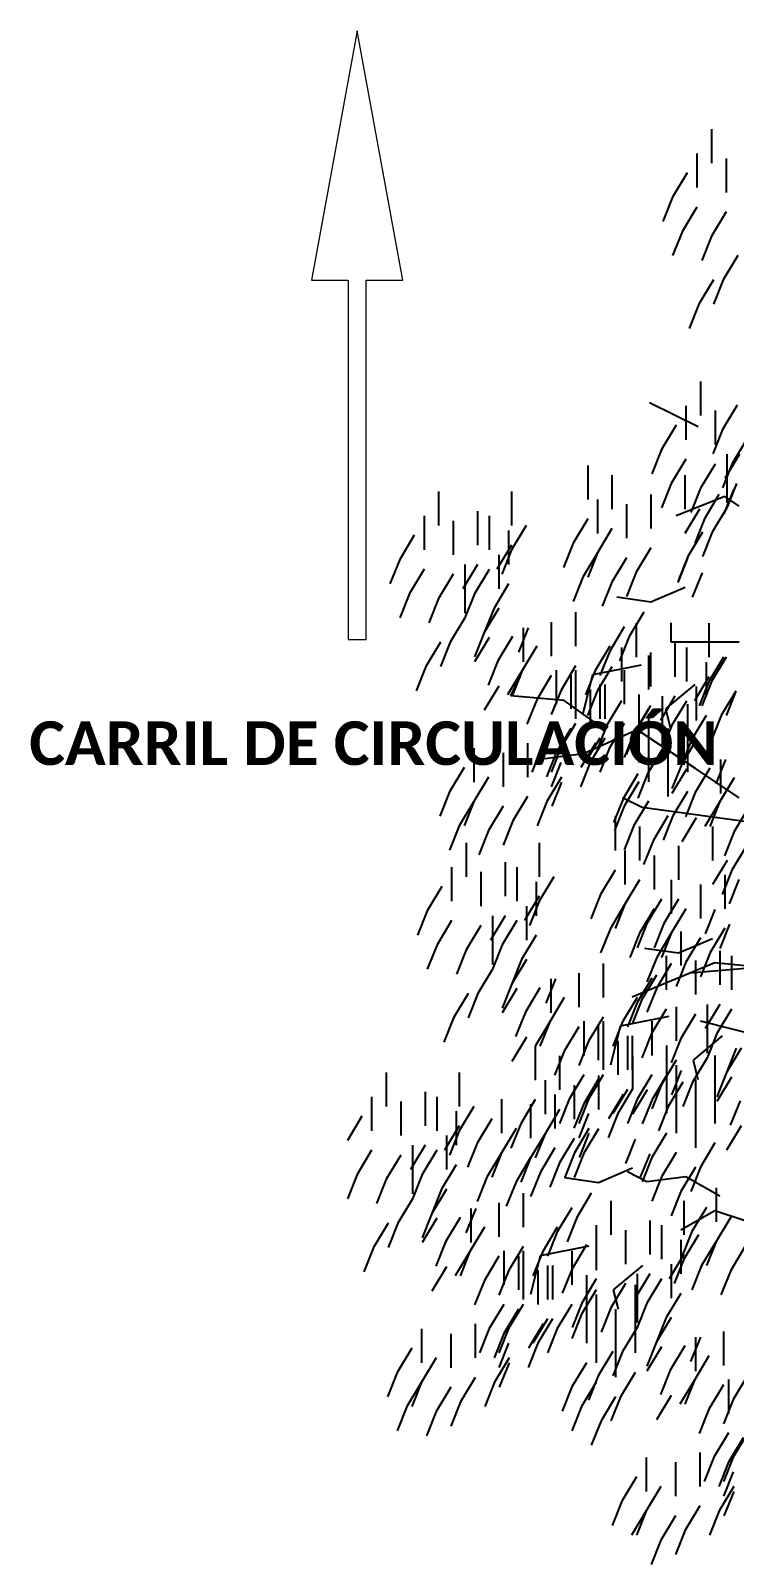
# Model space of a CAD drawing. Header units: metres. Extents: x 668617 to 675126, y 2286318 to 2293677.
# Drawn here: x 672143.42 to 672146.08, y 2287838.23 to 2287844.03 of the extents above; entities that cross this region are included whole.
import ezdxf

# ---------------------------------------------------------------- set-up
doc = ezdxf.new("R2010")
doc.units = ezdxf.units.M
doc.header["$MEASUREMENT"] = 0
doc.layers.add('DMTG_SECCIONES_VIALES', color=250, linetype='Continuous')
doc.styles.get("Standard").update_dxf_attribs({"font": 'arial.ttf'})

# ---------------------------------------------------------------- blocks, each defined once
blk = doc.blocks.new('a4')
at = {"color": 75}
for p, q in [((-1.1063, 7.0421), (-1.1063, 6.9136)), ((-1.1614, 6.9503), (-1.1614, 6.8218)), ((-1.0512, 6.9319), (-1.0512, 6.8034)), ((-1.1981, 6.8769), (-1.2533, 6.7851)), ((-1.2533, 6.7851), (-1.29, 6.6933)), ((-1.1614, 6.7483), (-1.2165, 6.6565)), ((-1.0512, 6.73), (-1.1063, 6.6382)), ((-1.2165, 6.6565), (-1.2533, 6.5647)), ((-1.1063, 6.6382), (-1.143, 6.5464)), ((-1.0072, 6.5646), (-1.0623, 6.4728)), ((-1.0991, 6.4728), (-1.1542, 6.381)), ((-1.0623, 6.4728), (-1.0991, 6.381)), ((-1.1542, 6.381), (-1.1909, 6.2892)), ((-1.1479, 6.0896), (-1.1479, 5.9611)), ((-1.1573, 5.9174), (-1.341, 6.0092)), ((-1.203, 5.9978), (-1.203, 5.8693)), ((-1.0928, 5.9795), (-1.0928, 5.8509)), ((-1.0098, 5.9999), (-1.0649, 5.9081)), ((-1.2398, 5.9244), (-1.2949, 5.8326)), ((-1.0649, 5.9081), (-1.1017, 5.8163)), ((-0.9731, 5.8714), (-1.0282, 5.7796)), ((-1.2949, 5.8326), (-1.3316, 5.7408)), ((-1.203, 5.7959), (-1.2581, 5.7041)), ((-1.0009, 5.8142), (-1.056, 5.7224)), ((-1.0488, 5.8141), (-1.0488, 5.6856)), ((-1.5741, 5.7723), (-1.5741, 5.6438)), ((-1.0928, 5.7775), (-1.1479, 5.6857)), ((-1.0282, 5.7796), (-1.0649, 5.6878)), ((-1.0488, 5.759), (-1.0488, 5.6305)), ((-1.4823, 5.7356), (-1.4823, 5.6071)), ((-1.2581, 5.7041), (-1.2949, 5.6122)), ((-1.2067, 5.7356), (-1.2067, 5.6071)), ((-1.1479, 5.6857), (-1.1846, 5.5939)), ((-1.0229, 5.6805), (-1.0597, 5.5887)), ((-1.0121, 5.7039), (-1.0488, 5.6121)), ((-2.1372, 5.6733), (-2.1372, 5.5448)), ((-1.8616, 5.6733), (-1.8616, 5.5448)), ((-1.5374, 5.6438), (-1.5374, 5.5153)), ((-1.4272, 5.6254), (-1.4272, 5.4969)), ((-1.3353, 5.6622), (-1.3353, 5.5336)), ((-1.0564, 5.6551), (-1.2402, 5.5817)), ((-1.0781, 5.6622), (-1.1332, 5.5704)), ((-1.0013, 5.6184), (-1.0564, 5.6551)), ((-2.1923, 5.5815), (-2.1923, 5.453)), ((-2.0821, 5.5632), (-2.0821, 5.4347)), ((-1.9902, 5.5999), (-1.9902, 5.4714)), ((-1.9463, 5.5814), (-1.9463, 5.4529)), ((-1.5741, 5.5704), (-1.6293, 5.4785)), ((-1.1516, 5.6071), (-1.2067, 5.5153)), ((-1.1332, 5.5704), (-1.1699, 5.4785)), ((-1.0488, 5.6121), (-1.1039, 5.5203)), ((-2.2291, 5.5081), (-2.2842, 5.4163)), ((-1.8728, 5.5263), (-1.8728, 5.3978)), ((-1.8065, 5.5448), (-1.8616, 5.453)), ((-1.4823, 5.5336), (-1.5374, 5.4418)), ((-1.1407, 5.5203), (-1.1958, 5.4285)), ((-1.1039, 5.5203), (-1.1407, 5.4285)), ((-1.8616, 5.4714), (-1.9167, 5.3796)), ((-1.8616, 5.453), (-1.8984, 5.3612)), ((-1.6293, 5.4785), (-1.666, 5.3867)), ((-1.3353, 5.4602), (-1.3904, 5.3684)), ((-2.2842, 5.4163), (-2.3209, 5.3245)), ((-1.9902, 5.3979), (-2.0454, 5.3061)), ((-2.0382, 5.3978), (-2.0382, 5.2693)), ((-1.9095, 5.4345), (-1.9095, 5.306)), ((-1.5374, 5.4418), (-1.5925, 5.35)), ((-1.5374, 5.4418), (-1.5741, 5.35)), ((-1.4272, 5.4235), (-1.4823, 5.3317)), ((-1.1972, 5.4213), (-1.234, 5.3295)), ((-1.1958, 5.4285), (-1.2326, 5.3367)), ((-2.1923, 5.3796), (-2.2475, 5.2878)), ((-2.0821, 5.3612), (-2.1372, 5.2694)), ((-2.0382, 5.3427), (-2.0382, 5.2142)), ((-1.9463, 5.3794), (-2.0014, 5.2876)), ((-1.5925, 5.35), (-1.6293, 5.2582)), ((-1.4823, 5.3317), (-1.519, 5.2399)), ((-1.3904, 5.3684), (-1.4272, 5.2766)), ((-1.1421, 5.3663), (-1.1788, 5.2745)), ((-2.2475, 5.2878), (-2.2842, 5.196)), ((-2.0014, 5.2876), (-2.0382, 5.1958)), ((-1.8728, 5.3244), (-1.9279, 5.2326)), ((-1.335, 5.2561), (-1.4636, 5.2745)), ((-1.2064, 5.3112), (-1.335, 5.2561)), ((-2.1372, 5.2694), (-2.174, 5.1776)), ((-1.9279, 5.2326), (-1.9647, 5.1408)), ((-1.9095, 5.2326), (-1.9647, 5.1408)), ((-1.6196, 5.2173), (-1.6196, 5.0888)), ((-1.3624, 5.2173), (-1.4175, 5.1255)), ((-2.0382, 5.1958), (-2.0933, 5.104)), ((-1.7993, 5.1591), (-1.836, 5.0673)), ((-1.8177, 5.1591), (-1.8177, 5.0306)), ((-1.7115, 5.1806), (-1.7115, 5.052)), ((-1.4359, 5.1622), (-1.491, 5.0704)), ((-1.3914, 5.176), (-1.3914, 5.0474)), ((-1.2585, 5.1043), (-1.2585, 5.1777)), ((-1.1158, 5.176), (-1.1158, 5.0474)), ((-2.13, 5.104), (-2.1851, 5.0122)), ((-2.0933, 5.104), (-2.13, 5.0122)), ((-1.9647, 5.1408), (-2.0014, 5.049)), ((-1.9463, 5.1224), (-2.0014, 5.0306)), ((-1.8585, 5.1255), (-1.9136, 5.0337)), ((-1.4175, 5.1255), (-1.4543, 5.0337)), ((-1.0013, 5.1043), (-1.2585, 5.1043)), ((-1.2444, 5.1025), (-1.2444, 4.974)), ((-1.7666, 5.0888), (-1.8217, 4.997)), ((-1.491, 5.0888), (-1.5462, 4.997)), ((-1.491, 5.0704), (-1.5278, 4.9786)), ((-1.4465, 5.0842), (-1.4465, 4.9556)), ((-1.3442, 5.0541), (-1.3442, 4.9256)), ((-1.3363, 5.0658), (-1.3363, 4.9373)), ((-1.2005, 5.084), (-1.2005, 4.9555)), ((-1.0607, 5.0474), (-1.1158, 4.9556)), ((-1.0514, 5.0474), (-1.1065, 4.9556)), ((-2.1851, 5.0122), (-2.2219, 4.9204)), ((-1.9136, 5.0337), (-1.9504, 4.9419)), ((-1.8217, 4.997), (-1.8769, 4.9052)), ((-1.8217, 4.997), (-1.8585, 4.9052)), ((-1.6933, 4.999), (-1.6933, 4.8705)), ((-1.6196, 5.0153), (-1.6748, 4.9235)), ((-1.6198, 4.999), (-1.6198, 4.8705)), ((-1.5462, 4.997), (-1.5829, 4.9052)), ((-1.3718, 5.0174), (-1.5555, 4.9807)), ((-1.4833, 5.0107), (-1.5384, 4.9189)), ((-1.4361, 4.999), (-1.4361, 4.8705)), ((-1.127, 5.029), (-1.127, 4.9004)), ((-1.9095, 4.9388), (-1.9647, 4.847)), ((-1.8649, 4.9023), (-1.8281, 4.9757)), ((-1.7115, 4.9786), (-1.7666, 4.8868)), ((-1.6382, 4.9807), (-1.6382, 4.8522)), ((-1.6198, 4.944), (-1.6198, 4.8154)), ((-1.5555, 4.9807), (-1.5922, 4.8338)), ((-1.5647, 4.9256), (-1.5647, 4.7971)), ((-1.5279, 4.944), (-1.5279, 4.8154)), ((-1.5095, 4.944), (-1.5095, 4.8154)), ((-1.1696, 4.944), (-1.2799, 4.8522)), ((-1.1158, 4.974), (-1.1709, 4.8822)), ((-1.1637, 4.9372), (-1.1637, 4.8086)), ((-1.1158, 4.9556), (-1.1526, 4.8638)), ((-1.1065, 4.9556), (-1.1433, 4.8638)), ((-1.6627, 4.8839), (-1.8649, 4.9023)), ((-1.7666, 4.8868), (-1.8034, 4.795)), ((-1.6748, 4.9235), (-1.7115, 4.8317)), ((-1.5341, 4.7921), (-1.6627, 4.8839)), ((-1.5384, 4.9189), (-1.5751, 4.8271)), ((-1.4465, 4.8822), (-1.5016, 4.7904)), ((-1.3809, 4.9072), (-1.3809, 4.6502)), ((-1.2444, 4.9006), (-1.2995, 4.8088)), ((-1.2923, 4.9004), (-1.2923, 4.7719)), ((-1.2005, 4.8821), (-1.2556, 4.7903)), ((-1.1972, 4.8705), (-1.1972, 4.6135)), ((-1.0147, 4.9189), (-1.0698, 4.8271)), ((-1.0147, 4.9189), (-1.0514, 4.8271)), ((-1.3442, 4.8522), (-1.3993, 4.7604)), ((-1.3363, 4.8638), (-1.3914, 4.772)), ((-1.3442, 4.8338), (-1.3442, 4.5767)), ((-1.2923, 4.8454), (-1.2923, 4.7168)), ((-1.2799, 4.8522), (-1.2615, 4.7787)), ((-1.127, 4.827), (-1.1821, 4.7352)), ((-1.0698, 4.8271), (-1.1065, 4.7353)), ((-1.6933, 4.7971), (-1.7484, 4.7053)), ((-1.6382, 4.7787), (-1.6933, 4.6869)), ((-1.6198, 4.7971), (-1.6749, 4.7053)), ((-1.3872, 4.7738), (-1.5893, 4.682)), ((-1.5016, 4.7904), (-1.5384, 4.6986)), ((-1.4361, 4.7971), (-1.4912, 4.7053)), ((-1.3993, 4.7604), (-1.4361, 4.6685)), ((-1.3914, 4.772), (-1.4282, 4.6802)), ((-1.1667, 4.6269), (-1.3872, 4.7738)), ((-1.2556, 4.7903), (-1.2923, 4.6985)), ((-1.2707, 4.7787), (-1.2707, 4.5217)), ((-2.004, 4.7046), (-2.004, 4.5761)), ((-1.8019, 4.723), (-1.8019, 4.5944)), ((-1.7484, 4.7053), (-1.7851, 4.6135)), ((-1.6749, 4.7053), (-1.7116, 4.6135)), ((-1.5447, 4.723), (-1.5998, 4.6312)), ((-1.5279, 4.742), (-1.583, 4.6502)), ((-1.5095, 4.742), (-1.5647, 4.6502)), ((-1.4912, 4.7053), (-1.5279, 4.6135)), ((-1.2923, 4.6985), (-1.3475, 4.6067)), ((-1.1821, 4.7352), (-1.2188, 4.6434)), ((-1.1637, 4.7352), (-1.2188, 4.6434)), ((-1.8938, 4.6862), (-1.8938, 4.5577)), ((-1.5893, 4.682), (-1.7362, 4.6636)), ((-1.6933, 4.6869), (-1.73, 4.5951)), ((-1.6749, 4.6502), (-1.7116, 4.5584)), ((-1.5647, 4.6502), (-1.6014, 4.5584)), ((-1.2188, 4.6434), (-1.2556, 4.5516)), ((-1.0535, 4.6617), (-1.0902, 4.5699)), ((-1.0719, 4.6617), (-1.0719, 4.5332)), ((-2.0407, 4.6312), (-2.0959, 4.5393)), ((-1.9489, 4.5944), (-2.004, 4.5026)), ((-1.6733, 4.5944), (-1.7284, 4.5026)), ((-1.3842, 4.6067), (-1.4393, 4.5149)), ((-1.3475, 4.6067), (-1.3842, 4.5149)), ((-1.2005, 4.625), (-1.2556, 4.5332)), ((-1.1127, 4.6281), (-1.1678, 4.5363)), ((-1.0013, 4.5167), (-1.1667, 4.6269)), ((-1.0208, 4.5914), (-1.0759, 4.4996)), ((-2.0959, 4.5393), (-2.1326, 4.4475)), ((-1.8019, 4.521), (-1.857, 4.4292)), ((-1.6733, 4.5761), (-1.71, 4.4843)), ((-1.3809, 4.5767), (-1.4361, 4.4849)), ((-1.1972, 4.54), (-1.2523, 4.4482)), ((-1.1678, 4.5363), (-1.2045, 4.4445)), ((-2.004, 4.5026), (-2.0591, 4.4108)), ((-2.004, 4.5026), (-2.0407, 4.4108)), ((-1.8938, 4.4843), (-1.9489, 4.3925)), ((-1.7284, 4.5026), (-1.7651, 4.4108)), ((-1.4393, 4.5149), (-1.4761, 4.4231)), ((-1.4361, 4.4849), (-1.4728, 4.3931)), ((-1.3688, 4.48), (-1.4423, 4.5167)), ((-1.3442, 4.5033), (-1.3993, 4.4115)), ((-1.0759, 4.4996), (-1.1311, 4.4078)), ((-1.0759, 4.4996), (-1.1127, 4.4078)), ((-0.9657, 4.4812), (-1.0208, 4.3894)), ((-2.0591, 4.4108), (-2.0959, 4.319)), ((-1.857, 4.4292), (-1.8938, 4.3374)), ((-1.47, 4.4454), (-1.47, 4.3169)), ((-1.3993, 4.4115), (-1.4361, 4.3197)), ((-1.3781, 4.4087), (-1.3781, 4.2802)), ((-1.2707, 4.4482), (-1.3258, 4.3564)), ((-1.2523, 4.4482), (-1.2891, 4.3564)), ((-1.1637, 4.4414), (-1.2188, 4.3496)), ((-1.1025, 4.4087), (-1.1025, 4.2802)), ((-2.0331, 4.3464), (-2.0331, 4.2179)), ((-1.9489, 4.3925), (-1.9856, 4.3007)), ((-1.7575, 4.3464), (-1.7575, 4.2179)), ((-1.3258, 4.3564), (-1.3626, 4.2646)), ((-1.0208, 4.3894), (-1.0576, 4.2976)), ((-1.4332, 4.3169), (-1.4332, 4.1884)), ((-1.323, 4.2985), (-1.323, 4.17)), ((-1.2311, 4.3353), (-1.2311, 4.2067)), ((-0.9739, 4.3353), (-1.029, 4.2434)), ((-2.0882, 4.2546), (-2.0882, 4.1261)), ((-1.978, 4.2363), (-1.978, 4.1077)), ((-1.8861, 4.273), (-1.8861, 4.1445)), ((-1.8421, 4.2545), (-1.8421, 4.126)), ((-1.47, 4.2434), (-1.5251, 4.1516)), ((-1.0474, 4.2802), (-1.1025, 4.1884)), ((-1.029, 4.2434), (-1.0658, 4.1516)), ((-2.1249, 4.1812), (-2.1801, 4.0894)), ((-1.7687, 4.1994), (-1.7687, 4.0709)), ((-1.7024, 4.2179), (-1.7575, 4.1261)), ((-1.3781, 4.2067), (-1.4332, 4.1149)), ((-1.2582, 4.2072), (-1.2582, 4.0787)), ((-1.1479, 4.1889), (-1.1479, 4.0603)), ((-1.0561, 4.2256), (-1.0561, 4.0971)), ((-1.0026, 4.2079), (-1.0393, 4.1161)), ((-1.7575, 4.1445), (-1.8126, 4.0527)), ((-1.7575, 4.1261), (-1.7942, 4.0343)), ((-1.5251, 4.1516), (-1.5619, 4.0598)), ((-1.4332, 4.1149), (-1.4884, 4.0231)), ((-1.4332, 4.1149), (-1.47, 4.0231)), ((-1.2949, 4.1338), (-1.35, 4.042)), ((-1.2311, 4.1333), (-1.2863, 4.0415)), ((-2.1801, 4.0894), (-2.2168, 3.9976)), ((-1.8861, 4.071), (-1.9412, 3.9792)), ((-1.934, 4.0709), (-1.934, 3.9424)), ((-1.8054, 4.1076), (-1.8054, 3.9791)), ((-1.323, 4.0966), (-1.3781, 4.0048)), ((-1.2031, 4.0971), (-1.2582, 4.0053)), ((-1.0931, 4.0944), (-1.1298, 4.0026)), ((-2.0882, 4.0527), (-2.1433, 3.9609)), ((-1.978, 4.0343), (-2.0331, 3.9425)), ((-1.934, 4.0158), (-1.934, 3.8873)), ((-1.8421, 4.0525), (-1.8973, 3.9607)), ((-1.4884, 4.0231), (-1.5251, 3.9313)), ((-1.3781, 4.0048), (-1.4149, 3.913)), ((-1.35, 4.042), (-1.3868, 3.9502)), ((-1.2863, 4.0415), (-1.323, 3.9497)), ((-1.2582, 4.0053), (-1.3133, 3.9135)), ((-1.2582, 4.0053), (-1.2949, 3.9135)), ((-1.2221, 4.0116), (-1.2221, 3.8831)), ((-1.0561, 4.0236), (-1.1112, 3.9318)), ((-1.0379, 4.0394), (-1.0747, 3.9475)), ((-2.1433, 3.9609), (-2.1801, 3.8691)), ((-2.0331, 3.9425), (-2.0698, 3.8507)), ((-1.8973, 3.9607), (-1.934, 3.8689)), ((-1.7687, 3.9975), (-1.8238, 3.9057)), ((-1.2309, 3.9292), (-1.3595, 3.9475)), ((-1.1023, 3.9843), (-1.2309, 3.9292)), ((-1.1479, 3.9869), (-1.2031, 3.8951)), ((-1.8238, 3.9057), (-1.8605, 3.8139)), ((-1.8054, 3.9057), (-1.8605, 3.8139)), ((-1.5155, 3.8904), (-1.5155, 3.7619)), ((-1.3133, 3.9135), (-1.35, 3.8216)), ((-1.2583, 3.8904), (-1.3134, 3.7986)), ((-1.2772, 3.9198), (-1.2772, 3.7913)), ((-1.2031, 3.8951), (-1.2398, 3.8033)), ((-1.167, 3.9014), (-1.167, 3.7729)), ((-1.1112, 3.9318), (-1.1479, 3.84)), ((-1.0751, 3.9381), (-1.0751, 3.8096)), ((-1.0312, 3.9197), (-1.0312, 3.7911)), ((-1.934, 3.8689), (-1.9891, 3.7771)), ((-1.6952, 3.8322), (-1.7319, 3.7404)), ((-1.7135, 3.8322), (-1.7135, 3.7037)), ((-1.6074, 3.8537), (-1.6074, 3.7251)), ((-1.3318, 3.8353), (-1.3869, 3.7435)), ((-1.314, 3.8463), (-1.3691, 3.7545)), ((-2.0259, 3.7771), (-2.081, 3.6853)), ((-1.9891, 3.7771), (-2.0259, 3.6853)), ((-1.8605, 3.8139), (-1.8973, 3.722)), ((-1.8421, 3.7955), (-1.8973, 3.7037)), ((-1.7544, 3.7986), (-1.8095, 3.7068)), ((-1.3134, 3.7986), (-1.3502, 3.7068)), ((-1.6625, 3.7619), (-1.7176, 3.6701)), ((-1.3869, 3.7619), (-1.442, 3.6701)), ((-1.3869, 3.7435), (-1.4236, 3.6517)), ((-1.3691, 3.7545), (-1.4059, 3.6627)), ((-1.2772, 3.7178), (-1.3324, 3.626)), ((-1.2401, 3.7272), (-1.2401, 3.5987)), ((-1.0751, 3.7362), (-1.1303, 3.6444)), ((-1.1231, 3.736), (-1.1231, 3.6075)), ((-1.0312, 3.7177), (-1.0863, 3.6259)), ((-2.081, 3.6853), (-2.1177, 3.5935)), ((-1.8095, 3.7068), (-1.8462, 3.615)), ((-1.7176, 3.6701), (-1.7727, 3.5783)), ((-1.7176, 3.6701), (-1.7544, 3.5783)), ((-1.6074, 3.6517), (-1.6625, 3.5599)), ((-1.5891, 3.6721), (-1.5891, 3.5436)), ((-1.5155, 3.6884), (-1.5706, 3.5966)), ((-1.534, 3.6538), (-1.534, 3.5253)), ((-1.5156, 3.6721), (-1.5156, 3.5436)), ((-1.4513, 3.6538), (-1.4881, 3.5069)), ((-1.442, 3.6701), (-1.4788, 3.5783)), ((-1.2676, 3.6905), (-1.4513, 3.6538)), ((-1.3319, 3.6721), (-1.3319, 3.5436)), ((-1.167, 3.6994), (-1.2221, 3.6076)), ((-0.8543, 3.5987), (-1.1483, 3.6721)), ((-1.1231, 3.681), (-1.1231, 3.5524)), ((-1.8054, 3.6119), (-1.8605, 3.5201)), ((-1.5706, 3.5966), (-1.6074, 3.5048)), ((-1.5156, 3.6171), (-1.5156, 3.4885)), ((-1.4605, 3.5987), (-1.4605, 3.4702)), ((-1.4238, 3.6171), (-1.4238, 3.4885)), ((-1.4054, 3.6171), (-1.4054, 3.4885)), ((-1.3324, 3.626), (-1.3691, 3.5342)), ((-1.2221, 3.6076), (-1.2589, 3.5158)), ((-1.0655, 3.6171), (-1.1757, 3.5253)), ((-1.0863, 3.6259), (-1.1231, 3.5341)), ((-1.772, 3.5782), (-1.772, 3.4497)), ((-1.6625, 3.5599), (-1.6992, 3.4681)), ((-1.6801, 3.5415), (-1.6801, 3.4129)), ((-1.4045, 3.5415), (-1.4045, 3.4129)), ((-1.2768, 3.5803), (-1.2768, 3.3233)), ((-1.0931, 3.5436), (-1.0931, 3.2866)), ((-1.0128, 3.5708), (-1.0496, 3.479)), ((-0.9944, 3.5708), (-1.0496, 3.479)), ((-2.335, 3.4792), (-2.335, 3.3507)), ((-2.0594, 3.4792), (-2.0594, 3.3507)), ((-1.2401, 3.5253), (-1.2952, 3.4335)), ((-1.2208, 3.4864), (-1.2575, 3.3946)), ((-1.2401, 3.5069), (-1.2401, 3.2498)), ((-1.1231, 3.5341), (-1.1782, 3.4423)), ((-1.1757, 3.5253), (-1.1574, 3.4518)), ((-1.0496, 3.479), (-1.0863, 3.3872)), ((-1.7352, 3.4497), (-1.7352, 3.3211)), ((-1.5891, 3.4702), (-1.6443, 3.3784)), ((-1.625, 3.4313), (-1.625, 3.3028)), ((-1.534, 3.4518), (-1.5891, 3.36)), ((-1.5156, 3.4702), (-1.5708, 3.3784)), ((-1.5331, 3.468), (-1.5331, 3.3395)), ((-1.3319, 3.4702), (-1.387, 3.3784)), ((-1.2952, 3.4335), (-1.3319, 3.3416)), ((-1.2759, 3.468), (-1.331, 3.3762)), ((-1.2149, 3.4423), (-1.27, 3.3505)), ((-1.1782, 3.4423), (-1.2149, 3.3505)), ((-1.1666, 3.4518), (-1.1666, 3.1948)), ((-1.0312, 3.4606), (-1.0863, 3.3688)), ((-2.3902, 3.3874), (-2.3902, 3.2589)), ((-2.2799, 3.369), (-2.2799, 3.2405)), ((-2.1881, 3.4058), (-2.1881, 3.2772)), ((-2.1441, 3.3873), (-2.1441, 3.2587)), ((-1.8999, 3.3777), (-1.8999, 3.2492)), ((-1.772, 3.3762), (-1.8271, 3.2844)), ((-1.6978, 3.3961), (-1.6978, 3.2675)), ((-1.6443, 3.3784), (-1.681, 3.2866)), ((-1.5708, 3.3784), (-1.6075, 3.2866)), ((-1.4405, 3.3961), (-1.4957, 3.3042)), ((-1.4238, 3.4151), (-1.4789, 3.3233)), ((-1.4054, 3.4151), (-1.4605, 3.3233)), ((-1.387, 3.3784), (-1.4238, 3.2866)), ((-1.3494, 3.4129), (-1.4045, 3.3211)), ((-1.331, 3.3762), (-1.3678, 3.2844)), ((-0.9985, 3.3719), (-1.0353, 3.2801)), ((-2.4269, 3.314), (-2.482, 3.2222)), ((-2.0706, 3.3322), (-2.0706, 3.2037)), ((-2.0043, 3.3507), (-2.0594, 3.2589)), ((-1.9366, 3.3042), (-1.9917, 3.2124)), ((-1.7896, 3.3593), (-1.7896, 3.2308)), ((-1.6801, 3.3395), (-1.7352, 3.2477)), ((-1.5891, 3.36), (-1.6259, 3.2682)), ((-1.5708, 3.3233), (-1.6075, 3.2315)), ((-1.4605, 3.3233), (-1.4973, 3.2315)), ((-1.27, 3.3505), (-1.3068, 3.2587)), ((-2.0594, 3.2772), (-2.1146, 3.1854)), ((-2.0594, 3.2589), (-2.0962, 3.1671)), ((-1.8447, 3.2675), (-1.8999, 3.1757)), ((-1.8271, 3.2844), (-1.8638, 3.1926)), ((-1.7352, 3.2477), (-1.7903, 3.1559)), ((-1.7352, 3.2477), (-1.772, 3.1559)), ((-1.5691, 3.2675), (-1.6243, 3.1757)), ((-1.5691, 3.2492), (-1.6059, 3.1574)), ((-1.5331, 3.266), (-1.5882, 3.1742)), ((-1.2768, 3.2498), (-1.3319, 3.158)), ((-0.9944, 3.277), (-1.0496, 3.1852)), ((-2.1881, 3.2038), (-2.2432, 3.112)), ((-2.236, 3.2037), (-2.236, 3.0751)), ((-2.1074, 3.2404), (-2.1074, 3.1119)), ((-1.9917, 3.2124), (-2.0285, 3.1206)), ((-1.6978, 3.1941), (-1.7529, 3.1023)), ((-1.625, 3.2293), (-1.6801, 3.1375)), ((-1.395, 3.2272), (-1.4318, 3.1354)), ((-1.0931, 3.2131), (-1.1482, 3.1213)), ((-2.3902, 3.1854), (-2.4453, 3.0936)), ((-2.2799, 3.1671), (-2.335, 3.0753)), ((-2.236, 3.1486), (-2.236, 3.0201)), ((-2.1441, 3.1853), (-2.1992, 3.0935)), ((-2.0706, 3.1302), (-2.1257, 3.0384)), ((-1.8999, 3.1757), (-1.955, 3.0839)), ((-1.8999, 3.1757), (-1.9366, 3.0839)), ((-1.7896, 3.1574), (-1.8447, 3.0656)), ((-1.7903, 3.1559), (-1.8271, 3.0641)), ((-1.6801, 3.1375), (-1.7168, 3.0457)), ((-1.6243, 3.1757), (-1.661, 3.0839)), ((-1.5882, 3.1742), (-1.625, 3.0824)), ((-1.3399, 3.1721), (-1.3767, 3.0803)), ((-1.3319, 3.158), (-1.3687, 3.0662)), ((-1.2401, 3.1764), (-1.2952, 3.0846)), ((-2.4453, 3.0936), (-2.482, 3.0018)), ((-2.335, 3.0753), (-2.3718, 2.9835)), ((-2.1992, 3.0935), (-2.236, 3.0017)), ((-1.955, 3.0839), (-1.9917, 2.9921)), ((-1.7529, 3.1023), (-1.7896, 3.0105)), ((-1.5328, 3.062), (-1.6614, 3.0803)), ((-1.4042, 3.117), (-1.5328, 3.062)), ((-1.3504, 3.0662), (-1.4239, 3.103)), ((-1.2034, 3.0846), (-1.3504, 3.0662)), ((-1.2952, 3.0846), (-1.3319, 2.9928)), ((-1.1666, 3.1213), (-1.2217, 3.0295)), ((-1.0748, 3.0112), (-1.2034, 3.0846)), ((-1.1482, 3.1213), (-1.1849, 3.0295)), ((-2.1257, 3.0384), (-2.1625, 2.9466)), ((-2.1074, 3.0384), (-2.1625, 2.9466)), ((-1.8447, 3.0656), (-1.8815, 2.9738)), ((-1.8175, 3.0231), (-1.8175, 2.8946)), ((-1.5603, 3.0231), (-1.6154, 2.9313)), ((-1.2217, 3.0295), (-1.2584, 2.9377)), ((-1.0889, 3.0428), (-1.0889, 2.9143)), ((-2.236, 3.0017), (-2.2911, 2.9099)), ((-1.9971, 2.965), (-2.0339, 2.8732)), ((-2.0155, 2.965), (-2.0155, 2.8364)), ((-1.9093, 2.9864), (-1.9093, 2.8579)), ((-1.6337, 2.9681), (-1.6889, 2.8763)), ((-1.4863, 2.9935), (-1.4863, 2.865)), ((-1.0932, 2.9561), (-1.2218, 2.8826)), ((-1.2107, 2.9935), (-1.2107, 2.865)), ((-1.1256, 2.9694), (-1.1808, 2.8776)), ((-0.983, 2.9194), (-1.0932, 2.9561)), ((-2.3278, 2.9099), (-2.383, 2.8181)), ((-2.2911, 2.9099), (-2.3278, 2.8181)), ((-2.1625, 2.9466), (-2.1992, 2.8548)), ((-2.1441, 2.9283), (-2.1992, 2.8364)), ((-2.0563, 2.9313), (-2.1114, 2.8395)), ((-1.6154, 2.9313), (-1.6521, 2.8395)), ((-1.5415, 2.9017), (-1.5415, 2.7732)), ((-1.3394, 2.9201), (-1.3394, 2.7916)), ((-1.2954, 2.9016), (-1.2954, 2.7731)), ((-1.0338, 2.9327), (-1.0889, 2.8409)), ((-2.1114, 2.8395), (-2.1482, 2.7477)), ((-1.9645, 2.8946), (-2.0196, 2.8028)), ((-1.6889, 2.8946), (-1.744, 2.8028)), ((-1.6889, 2.8763), (-1.7256, 2.7845)), ((-1.542, 2.86), (-1.542, 2.7315)), ((-1.4312, 2.8834), (-1.4312, 2.7548)), ((-1.2219, 2.8465), (-1.2219, 2.718)), ((-1.1808, 2.8776), (-1.2175, 2.7858)), ((-1.1556, 2.865), (-1.2107, 2.7732)), ((-1.0889, 2.8409), (-1.144, 2.7491)), ((-1.0889, 2.8409), (-1.1256, 2.7491)), ((-2.383, 2.8181), (-2.4197, 2.7263)), ((-2.0196, 2.8028), (-2.0747, 2.711)), ((-2.0196, 2.8028), (-2.0563, 2.711)), ((-1.9093, 2.7845), (-1.9645, 2.6927)), ((-1.8911, 2.8049), (-1.8911, 2.6764)), ((-1.8175, 2.8212), (-1.8726, 2.7294)), ((-1.836, 2.7865), (-1.836, 2.658)), ((-1.8176, 2.8049), (-1.8176, 2.6764)), ((-1.7533, 2.7865), (-1.79, 2.6397)), ((-1.744, 2.8028), (-1.7807, 2.711)), ((-1.5696, 2.8233), (-1.7533, 2.7865)), ((-1.6339, 2.8049), (-1.6339, 2.6764)), ((-1.5782, 2.8283), (-1.6333, 2.7365)), ((-1.2107, 2.7916), (-1.2659, 2.6997)), ((-0.9787, 2.8225), (-1.0338, 2.7307)), ((-2.1074, 2.7446), (-2.1625, 2.6528)), ((-1.8726, 2.7294), (-1.9093, 2.6376)), ((-1.8176, 2.7498), (-1.8176, 2.6213)), ((-1.7625, 2.7315), (-1.7625, 2.6029)), ((-1.7257, 2.7498), (-1.7257, 2.6213)), ((-1.7074, 2.7498), (-1.7074, 2.6213)), ((-1.6333, 2.7365), (-1.6701, 2.6447)), ((-1.3675, 2.7498), (-1.4777, 2.658)), ((-1.2587, 2.7547), (-1.2587, 2.6262)), ((-1.2107, 2.7732), (-1.2475, 2.6814)), ((-1.144, 2.7491), (-1.1808, 2.6573)), ((-1.0338, 2.7307), (-1.0705, 2.6389)), ((-1.9645, 2.6927), (-2.0012, 2.6009)), ((-1.5415, 2.6997), (-1.5966, 2.6079)), ((-1.5788, 2.7131), (-1.5788, 2.456)), ((-1.4312, 2.6814), (-1.4863, 2.5896)), ((-1.395, 2.6764), (-1.395, 2.4193)), ((-1.3394, 2.7181), (-1.3945, 2.6263)), ((-1.3873, 2.718), (-1.3873, 2.5895)), ((-1.2954, 2.6996), (-1.3505, 2.6078)), ((-1.5966, 2.6079), (-1.6333, 2.5161)), ((-1.542, 2.658), (-1.5971, 2.5662)), ((-1.542, 2.6397), (-1.542, 2.3826)), ((-1.4777, 2.658), (-1.4593, 2.5846)), ((-1.3873, 2.6629), (-1.3873, 2.5344)), ((-1.3505, 2.6078), (-1.3873, 2.516)), ((-1.2219, 2.6445), (-1.277, 2.5527)), ((-1.8911, 2.6029), (-1.9462, 2.5111)), ((-1.836, 2.5846), (-1.8911, 2.4928)), ((-1.8176, 2.6029), (-1.8727, 2.5111)), ((-1.6339, 2.6029), (-1.689, 2.5111)), ((-1.5971, 2.5662), (-1.6339, 2.4744)), ((-1.4863, 2.5896), (-1.5231, 2.4978)), ((-1.4685, 2.5846), (-1.4685, 2.3275)), ((-1.277, 2.5527), (-1.3138, 2.4609)), ((-1.2587, 2.5527), (-1.3138, 2.4609)), ((-2.2018, 2.5105), (-2.2018, 2.3819)), ((-2.0916, 2.4921), (-2.0916, 2.3636)), ((-1.9997, 2.5288), (-1.9997, 2.4003)), ((-1.9462, 2.5111), (-1.983, 2.4193)), ((-1.8911, 2.4928), (-1.9278, 2.401)), ((-1.8727, 2.5111), (-1.9095, 2.4193)), ((-1.7425, 2.5288), (-1.7976, 2.437)), ((-1.7257, 2.5479), (-1.7809, 2.456)), ((-1.7074, 2.5479), (-1.7625, 2.456)), ((-1.689, 2.5111), (-1.7257, 2.4193)), ((-1.3873, 2.516), (-1.4424, 2.4242)), ((-1.0606, 2.5007), (-1.0606, 2.3722)), ((-2.2386, 2.437), (-2.2937, 2.3452)), ((-1.8727, 2.456), (-1.9095, 2.3642)), ((-1.7625, 2.456), (-1.7992, 2.3642)), ((-1.3138, 2.4609), (-1.3505, 2.3691)), ((-1.2954, 2.4426), (-1.3505, 2.3508)), ((-1.2076, 2.4457), (-1.2627, 2.3539)), ((-1.1484, 2.4793), (-1.1852, 2.3875)), ((-1.1668, 2.4793), (-1.1668, 2.3508)), ((-2.1467, 2.4003), (-2.2018, 2.3085)), ((-1.8711, 2.4003), (-1.9262, 2.3085)), ((-1.8711, 2.3819), (-1.9079, 2.2901)), ((-1.5788, 2.3826), (-1.6339, 2.2908)), ((-1.4791, 2.4242), (-1.5343, 2.3324)), ((-1.4424, 2.4242), (-1.4791, 2.3324)), ((-1.1158, 2.4089), (-1.1709, 2.3171)), ((-2.2937, 2.3452), (-2.3304, 2.2534)), ((-1.9997, 2.3268), (-2.0548, 2.235)), ((-1.5343, 2.3324), (-1.571, 2.2406)), ((-1.395, 2.3459), (-1.4502, 2.2541)), ((-1.2627, 2.3539), (-1.2995, 2.2621)), ((-1.0424, 2.3192), (-1.0424, 2.1907)), ((-0.9688, 2.3355), (-1.0239, 2.2437)), ((-2.2018, 2.3085), (-2.2569, 2.2167)), ((-2.2018, 2.3085), (-2.2386, 2.2167)), ((-2.0916, 2.2901), (-2.1467, 2.1983)), ((-1.9262, 2.3085), (-1.963, 2.2167)), ((-1.6339, 2.2908), (-1.6706, 2.199)), ((-1.542, 2.3092), (-1.5971, 2.2174)), ((-1.1709, 2.3171), (-1.226, 2.2253)), ((-1.1709, 2.3171), (-1.2076, 2.2253)), ((-1.0606, 2.2988), (-1.1158, 2.207)), ((-2.2569, 2.2167), (-2.2937, 2.1249)), ((-2.0548, 2.235), (-2.0916, 2.1432)), ((-1.5971, 2.2174), (-1.6339, 2.1256)), ((-1.4685, 2.2541), (-1.5236, 2.1623)), ((-1.4502, 2.2541), (-1.4869, 2.1623)), ((-1.2587, 2.259), (-1.3138, 2.1672)), ((-1.1158, 2.207), (-1.1525, 2.1152)), ((-1.0239, 2.2437), (-1.0606, 2.1519)), ((-2.1467, 2.1983), (-2.1834, 2.1065)), ((-1.5236, 2.1623), (-1.5604, 2.0705)), ((-1.0424, 2.1173), (-1.0975, 2.0254)), ((-0.9873, 2.0989), (-1.0424, 2.0071)), ((-0.9689, 2.1173), (-1.024, 2.0254)), ((-1.151, 2.0431), (-1.151, 1.9146)), ((-1.3531, 2.0248), (-1.3531, 1.8962)), ((-1.2429, 2.0064), (-1.2429, 1.8779)), ((-1.0975, 2.0254), (-1.1343, 1.9336)), ((-1.0424, 2.0071), (-1.0791, 1.9153)), ((-1.024, 2.0254), (-1.0608, 1.9336)), ((-1.024, 1.9704), (-1.0608, 1.8786)), ((-1.3899, 1.9513), (-1.445, 1.8595)), ((-1.298, 1.9146), (-1.3531, 1.8228)), ((-1.0224, 1.9146), (-1.0775, 1.8228)), ((-1.445, 1.8595), (-1.4817, 1.7677)), ((-1.0224, 1.8962), (-1.0592, 1.8044)), ((-1.3531, 1.8228), (-1.4082, 1.731)), ((-1.3531, 1.8228), (-1.3899, 1.731)), ((-1.2429, 1.8044), (-1.298, 1.7126)), ((-1.151, 1.8412), (-1.2061, 1.7494)), ((-1.0775, 1.8228), (-1.1143, 1.731)), ((-1.2061, 1.7494), (-1.2429, 1.6576)), ((-1.298, 1.7126), (-1.3347, 1.6208))]:
    blk.add_line(p, q, dxfattribs=at)
at = {"color": 44}
for p, q in [((-0.9646, 4.4249), (-1.3688, 4.48)), ((-1.0932, 3.8925), (-1.4055, 3.7639)), ((-0.7441, 3.8925), (-1.1875, 3.8537)), ((-0.7074, 3.8557), (-1.0932, 3.8925))]:
    blk.add_line(p, q, dxfattribs=at)

msp = doc.modelspace()

# ---------------------------------------------------------------- linework, layer by layer
at = {"layer": 'DMTG_SECCIONES_VIALES', "color": 18, "lineweight": 0, "true_color": 0x000000}
msp.add_lwpolyline([(672144.65355, 2287844.02655), (672144.48103, 2287843.08342), (672144.61905, 2287843.08342), (672144.61905, 2287841.72624), (672144.68805, 2287841.72624), (672144.68805, 2287843.08342), (672144.82607, 2287843.08342), (672144.65355, 2287844.02655)], dxfattribs=at)

# ---------------------------------------------------------------- block references
at = {"layer": 'DMTG_SECCIONES_VIALES', "color": 8}
msp.add_blockref('a4', (672147.09834, 2287836.61207), dxfattribs=at)

# ---------------------------------------------------------------- texts
at = {"layer": 'DMTG_SECCIONES_VIALES', "color": 252, "insert": (672143.41478, 2287841.41754), "char_height": 0.18, "attachment_point": 1}
msp.add_mtext_dynamic_manual_height_columns('\\pxa0.66667,sm1.07917;{\\fCalibri|b1|i0|c0|p34;\\H0.91667x;CARRIL DE CIRCULACIÓN}', width=3.6251352, gutter_width=1, heights=[1.62792], dxfattribs=at)

doc.saveas('drawing.dxf')
